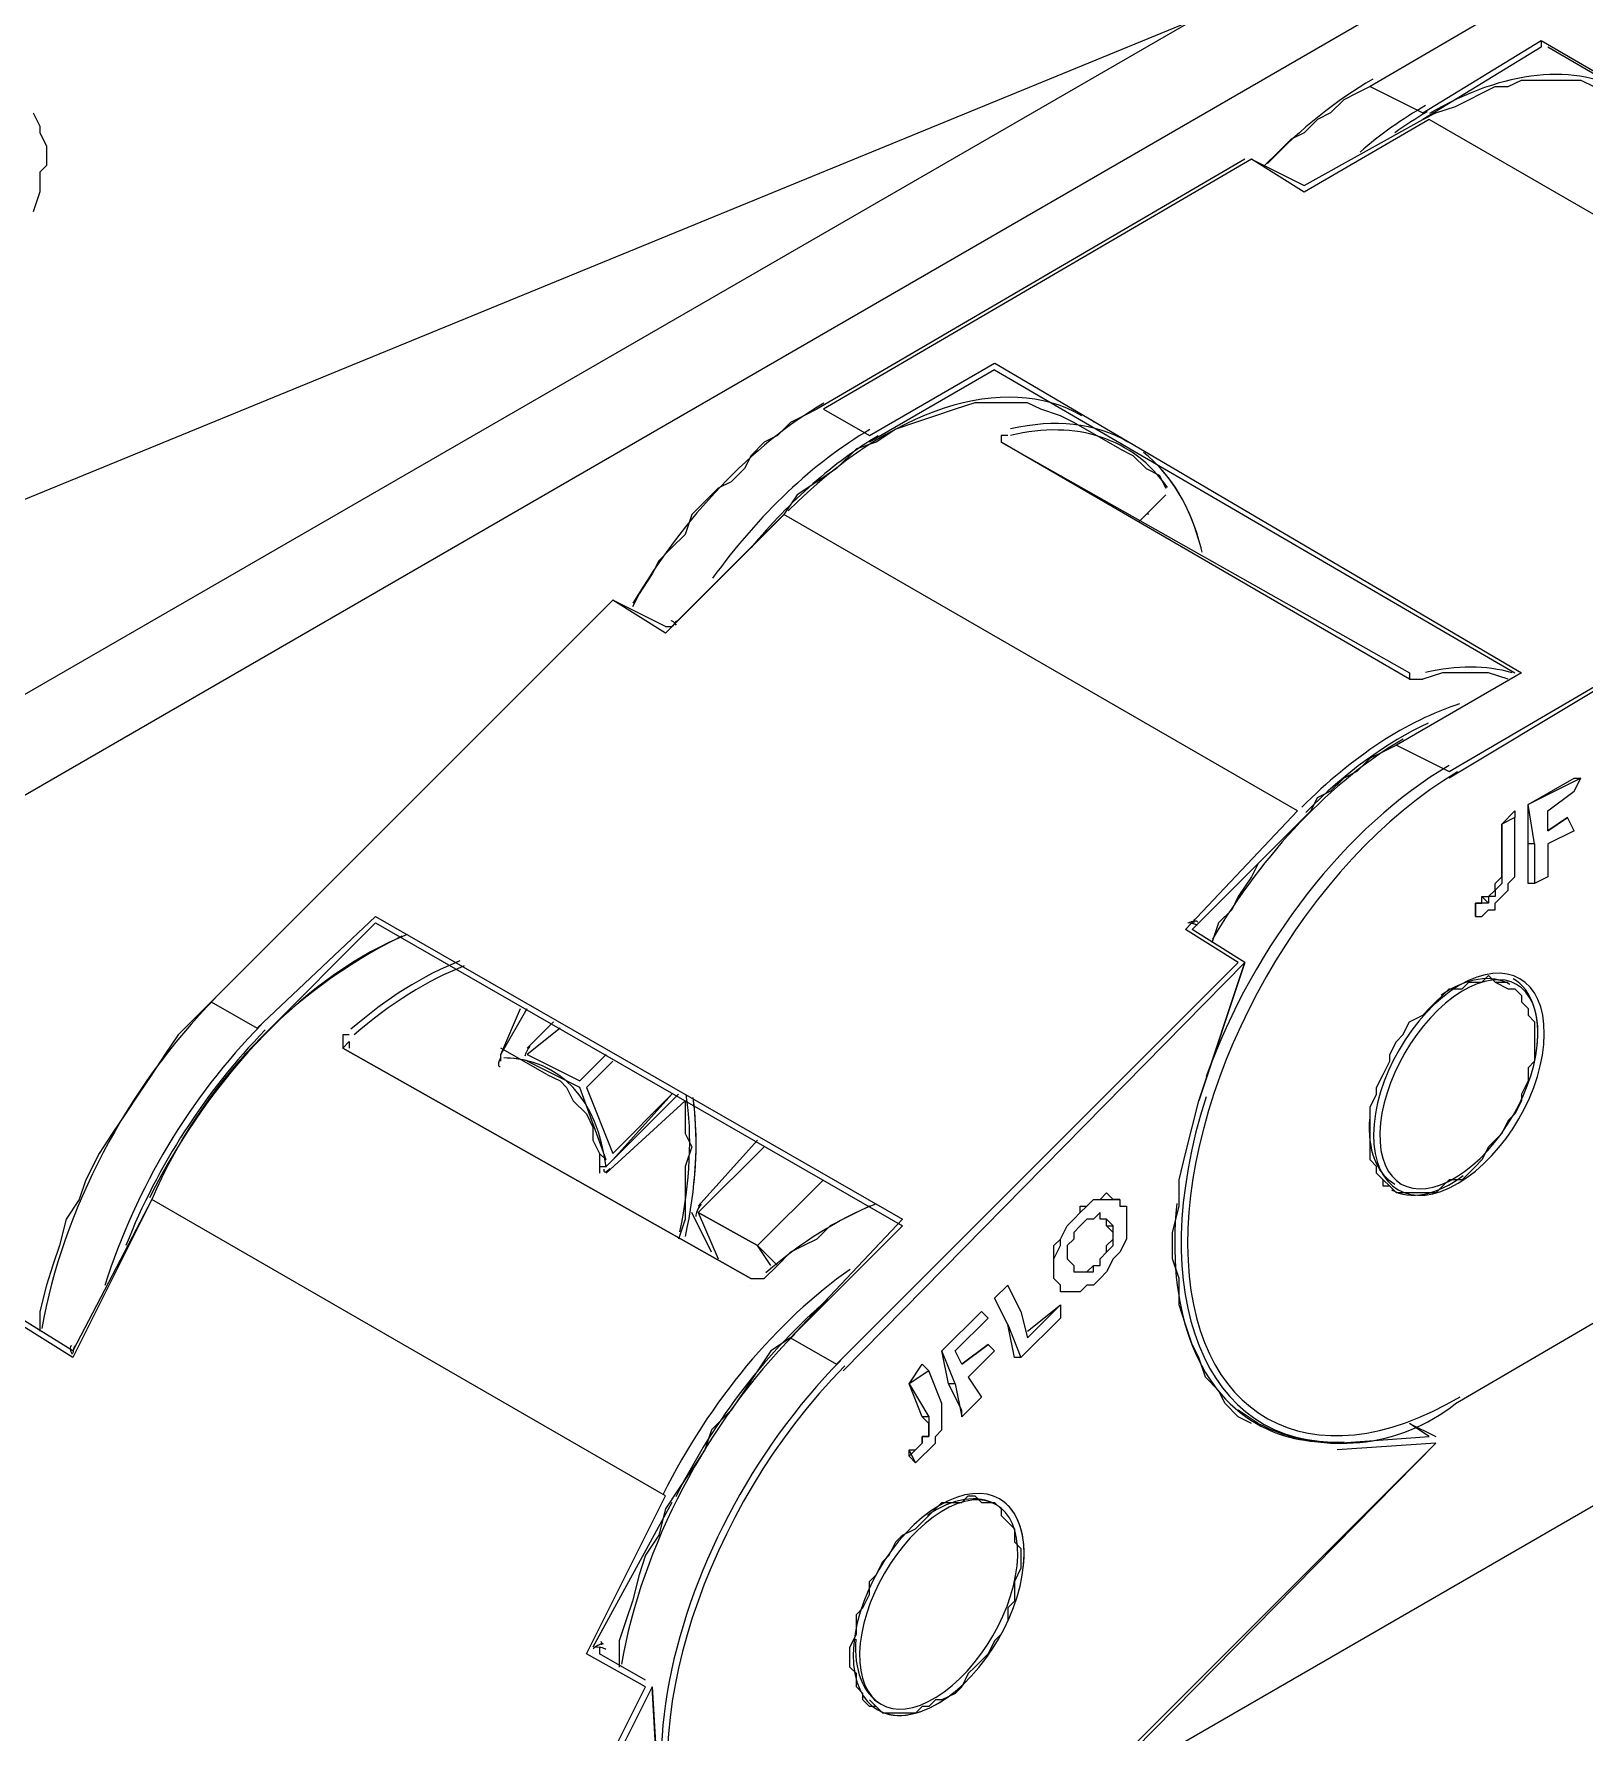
# Model space of a CAD drawing. Header units: inches. Extents: x 109 to 1721, y 29 to 669.
# Drawn here: x 1442.74 to 1447.64, y 306.85 to 312.22 of the extents above; entities that cross this region are included whole.
import ezdxf

# ---------------------------------------------------------------- set-up
doc = ezdxf.new("R2010")
doc.units = ezdxf.units.IN
doc.header["$LTSCALE"] = 0.0393700787401575
doc.header["$MEASUREMENT"] = 0
doc.layers.add('PDF3_Geometría', color=7, linetype='Continuous')

# ---------------------------------------------------------------- blocks, each defined once
blk = doc.blocks.new('OH3A1-1$-$ASSY$$CENTER$TUB_-_v2$-$copia1')
at = {"layer": 'PDF3_Geometría', "lineweight": -3}
for points in [[(17.39416164822048, 9.054162767198347), (16.53169674343533, 8.555849711100258)], [(16.67083570692274, 8.83250257703993), (16.21168772379557, 8.644176907009548)], [(16.62167019314236, 8.812501695421007), (16.21502007378472, 8.577511257595486)], [(16.64500935872396, 8.809171888563368), (16.62917666965061, 8.800005594889322), (16.62167697482639, 8.804172092013888), (16.56751251220702, 8.772506713867188), (16.57417890760633, 8.769173516167532), (16.58917829725477, 8.77833980984158)], [(16.62167697482639, 8.804172092013888), (16.56751251220702, 8.772506713867188), (16.5658459133572, 8.771673414442274), (16.56417931450738, 8.77084011501736), (16.56251271565755, 8.769173516167532), (16.56084611680773, 8.768340216742622), (16.5591795179579, 8.766673617892794), (16.55751291910807, 8.765840318467882), (16.55584632025824, 8.764173719618055), (16.55417972140842, 8.76250712076823)], [(16.54500325520833, 8.780831231011282), (16.20418379041883, 8.58417256673177), (16.16001892089844, 8.507509019639754), (16.16001892089844, 8.36751471625434)], [(16.58917744954427, 8.777506510416666), (16.57417805989583, 8.76834021674262)], [(16.58917744954427, 8.778338962131075), (16.58917744954427, 8.77750566270616)], [(16.58918084038628, 8.778338962131075), (16.65667809380425, 8.739173889160156), (16.6408454047309, 8.730840894911024), (16.64751180013021, 8.726674397786457), (16.70167626274956, 8.758339775933157), (16.69417656792534, 8.762506273057722), (16.71000925699869, 8.771672566731771)], [(16.65584309895833, 8.739173041449652), (16.59001244439019, 8.777504814995657)], [(16.39834509955512, 8.769172668457031), (16.39917839898003, 8.767506069607204), (16.39917839898003, 8.766672770182291), (16.40001169840494, 8.765006171332464), (16.40001169840494, 8.76417287190755), (16.40001169840494, 8.762506273057722), (16.39917839898003, 8.761672973632812), (16.39917839898003, 8.760006374782986), (16.39917839898003, 8.759173075358072), (16.39834509955512, 8.756673177083332)], [(16.55251227484809, 8.763339572482638), (16.5591786702474, 8.760006374782986), (16.57417805989583, 8.768339369032118), (16.57584465874566, 8.769172668457031), (16.5783445570204, 8.770005967881941), (16.58001115587023, 8.770839267306856), (16.58167775472005, 8.771672566731771), (16.58334435356987, 8.772505866156685), (16.5850109524197, 8.772505866156685), (16.58667755126953, 8.773339165581596), (16.58834415011936, 8.773339165581596), (16.59001074896918, 8.773339165581596), (16.59084404839409, 8.773339165581596), (16.59251064724392, 8.773339165581596), (16.59417724609375, 8.773339165581596), (16.59584384494358, 8.772505866156685), (16.59667714436849, 8.772505866156685), (16.59834374321831, 8.771672566731771), (16.60001034206814, 8.770839267306856)], [(16.56751166449653, 8.772506713867188), (16.56751166449653, 8.772506713867188)], [(16.57501051161024, 8.768338521321613), (16.55917782253689, 8.759172227647566), (16.55251142713758, 8.763338724772133), (16.49834696451822, 8.731673346625433), (16.50418006049262, 8.72834014892578), (16.52001274956597, 8.737506442599825)], [(16.57417805989583, 8.769172668457031), (16.57417805989583, 8.769172668457031)], [(16.57501220703125, 8.768339369032118), (16.57501220703125, 8.768339369032118)], [(16.64000956217448, 8.73084004720052), (16.57501220703125, 8.768338521321613)], [(16.55167643229166, 8.763337877061632), (16.4975119696723, 8.73167249891493), (16.49584537082248, 8.730839199490015), (16.49417877197265, 8.730005900065102), (16.49251217312282, 8.728339301215279), (16.490845574273, 8.727506001790365), (16.48917897542317, 8.725839402940535), (16.48834567599825, 8.724172804090712), (16.48667907714843, 8.722506205240883), (16.48501247829861, 8.721672905815971), (16.48334587944878, 8.720006306966146), (16.48167928059895, 8.718339708116316), (16.48084598117404, 8.71583980984158), (16.47917938232421, 8.714173210991753), (16.47751278347439, 8.712506612141928), (16.47667948404947, 8.710840013292097), (16.47501288519965, 8.70834011501736), (16.47417958577474, 8.706673516167532)], [(16.55251057942708, 8.763339572482638), (16.55251057942708, 8.763339572482638)], [(16.55917867024739, 8.760006374782986), (16.55917867024739, 8.760006374782986)], [(16.55917867024739, 8.759173075358072), (16.55917867024739, 8.759173075358072)], [(16.52001105414496, 8.736672295464407), (16.50417836507162, 8.727506001790363)], [(16.52001105414496, 8.736672295464407), (16.52001105414496, 8.736672295464407)], [(16.52001105414496, 8.736672295464407), (16.52001105414496, 8.736672295464407)], [(16.52001274956597, 8.736672295464407), (16.58584340413411, 8.698340521918402)], [(16.52001444498697, 8.737504747178816), (16.58667839898003, 8.698339674207899), (16.57084570990668, 8.689173380533852), (16.57751210530599, 8.6858401828342), (16.63167656792534, 8.717505560980904), (16.62417687310113, 8.721672058105465), (16.64000956217448, 8.730838351779513)], [(16.53001064724392, 8.730005900065102), (16.52834404839409, 8.730839199490015), (16.52584415011936, 8.73167249891493), (16.52417755126952, 8.73250579833984), (16.52167765299479, 8.73250579833984), (16.52001105414496, 8.73250579833984), (16.51751115587022, 8.73250579833984), (16.51501125759548, 8.73167249891493), (16.51251135932074, 8.730839199490015), (16.510011461046, 8.730005900065102), (16.50751156277127, 8.72917260064019), (16.50501166449653, 8.727506001790363), (16.50251176622179, 8.72667270236545), (16.50001186794705, 8.724172804090712), (16.49751196967231, 8.722506205240883), (16.49501207139756, 8.720839606391058), (16.49334547254774, 8.718339708116316), (16.47917938232422, 8.704173617892794)], [(16.49834526909722, 8.73167249891493), (16.49834526909722, 8.73167249891493)], [(16.53584459092882, 8.72667270236545), (16.53001149495442, 8.730005900065105)], [(16.50417751736111, 8.727506001790363), (16.50417751736111, 8.727506001790363)], [(16.52084520128038, 8.727506001790363), (16.52084520128038, 8.727506001790363)], [(16.52084520128038, 8.727506001790363), (16.52084520128038, 8.727506001790363)], [(16.572509765625, 8.697506374782986), (16.52084520128038, 8.72750515407986)], [(16.5216793484158, 8.728338453504774), (16.52084604899088, 8.728338453504774), (16.52084604899088, 8.72750515407986), (16.5725106133355, 8.698339674207899), (16.5725106133355, 8.697506374782986), (16.57334391276042, 8.697506374782986), (16.57417721218533, 8.697506374782986)], [(16.52167765299479, 8.728339301215277), (16.52167765299479, 8.728339301215277)], [(16.52167765299479, 8.727506001790363), (16.52167765299479, 8.727506001790363)], [(16.52167765299479, 8.727506001790363), (16.52167765299479, 8.727506001790363)], [(16.53584459092882, 8.72667270236545), (16.53751118977864, 8.725839402940535), (16.53917778862847, 8.724172804090712), (16.5408443874783, 8.723339504665798), (16.54167768690321, 8.721672905815971)], [(16.53834533691406, 8.717505560980902), (16.54167853461371, 8.720838758680555)], [(16.53834533691406, 8.717505560980902), (16.54167853461371, 8.720838758680555)], [(16.54167853461371, 8.721672905815971), (16.54167853461371, 8.721672905815971)], [(16.54167853461371, 8.721672905815971), (16.54167853461371, 8.721672905815971)], [(16.54167853461371, 8.721672905815971), (16.54167853461371, 8.721672905815971)], [(16.49334377712673, 8.718338012695312), (16.4783443874783, 8.703338623046875), (16.47167799207899, 8.70750512017144), (16.42084672715929, 8.656673855251736), (16.42667982313368, 8.653340657552082), (16.44167921278211, 8.667506747775606)], [(16.49334547254774, 8.718339708116316), (16.49334547254774, 8.718339708116316)], [(16.55834282769097, 8.680840386284721), (16.49334547254774, 8.718338860405815)], [(16.63167656792534, 8.717505560980902), (16.57751210530599, 8.685006883409285)], [(16.47834269205729, 8.704171074761282), (16.47167629665798, 8.707504272460938), (16.42084503173828, 8.656673007541231), (16.41834513346354, 8.654173109266493), (16.41667853461371, 8.652506510416666), (16.41501193576388, 8.650006612141924), (16.41334533691406, 8.647506713867188), (16.41167873806423, 8.645006815592447), (16.41001213921441, 8.642506917317707), (16.40834554036458, 8.640007019042965), (16.40667894151475, 8.637507120768227), (16.40501234266493, 8.634173923068575), (16.40417904324001, 8.631674024793837), (16.40251244439019, 8.629174126519096), (16.40167914496527, 8.625840928819441), (16.40084584554036, 8.623341030544704), (16.40001254611545, 8.620841132269964), (16.39917924669054, 8.617507934570312), (16.39917924669054, 8.615008036295572)], [(16.47167799207899, 8.707505967881941), (16.47167799207899, 8.707505967881941)], [(16.47167799207899, 8.707505967881941), (16.47167799207899, 8.707505967881941)], [(16.4783443874783, 8.704172770182291), (16.47917768690321, 8.704172770182291)], [(16.58667670355903, 8.698338826497395), (16.57084401448568, 8.689172532823347), (16.56917741563585, 8.688339233398436), (16.56751081678602, 8.687505933973522), (16.5658442179362, 8.685839335123697), (16.56417761908637, 8.685006035698782), (16.56251102023654, 8.683339436848957), (16.56084442138672, 8.682506137424044), (16.56001112196181, 8.680839538574215), (16.55834452311198, 8.67917293972439), (16.55667792426215, 8.677506340874565), (16.55501132541233, 8.675839742024738), (16.5533447265625, 8.67417314317491), (16.55251142713759, 8.672506544325083), (16.55084482828776, 8.670006646050346), (16.55001152886284, 8.66834004720052), (16.54834493001302, 8.666673448350691), (16.54751163058811, 8.664173550075954)], [(16.572511461046, 8.697506374782986), (16.572511461046, 8.697506374782986)], [(16.572511461046, 8.697506374782986), (16.57334476047092, 8.697506374782986), (16.57417805989583, 8.697506374782986)], [(16.57417805989583, 8.697506374782986), (16.57417805989583, 8.697506374782986)], [(16.5850118001302, 8.697506374782986), (16.58251190185547, 8.698339674207899), (16.58001200358073, 8.698339674207899), (16.57667880588108, 8.698339674207899), (16.57417890760633, 8.697506374782986)], [(16.58667839898003, 8.698338826497395), (16.58667839898003, 8.698338826497395)], [(16.57167900933159, 8.689172532823347), (16.57167900933159, 8.689172532823347)], [(16.57751125759548, 8.685839335123697), (16.57751125759548, 8.685839335123697)], [(16.58751085069444, 8.676673041449652), (16.58751085069444, 8.681672837999129), (16.59334394666883, 8.685006035698782)], [(16.59334479437934, 8.685006035698782), (16.59417809380425, 8.685006035698782), (16.58751169840495, 8.681672837999129)], [(16.59334479437934, 8.678339640299477), (16.59251149495443, 8.680006239149305), (16.59001159667969, 8.678339640299477), (16.59001159667969, 8.680839538574215), (16.59334479437934, 8.683339436848957), (16.59417809380425, 8.685006035698782)], [(16.44168090820312, 8.667505052354597), (16.50834486219618, 8.62917327880859), (16.49417877197265, 8.614173889160156), (16.50001186794705, 8.610840691460503), (16.55084313286675, 8.661671956380207), (16.54417673746745, 8.665838453504774), (16.55834282769097, 8.680837843153212)], [(16.55917697482639, 8.6800053914388), (16.54501088460286, 8.665839301215277)], [(16.55834452311198, 8.680006239149305), (16.55834452311198, 8.680006239149305)], [(16.58251105414496, 8.66917249891493), (16.58167775472005, 8.66917249891493), (16.58084445529514, 8.66917249891493), (16.58084445529514, 8.667505900065102), (16.58167775472005, 8.667505900065102), (16.58251105414496, 8.668339199490015), (16.58334435356987, 8.668339199490015), (16.58334435356987, 8.66917249891493), (16.58417765299479, 8.67000579833984), (16.5850109524197, 8.670839097764757), (16.5850109524197, 8.671672397189669), (16.58584425184462, 8.672505696614582), (16.58584425184462, 8.673338996039496), (16.58584425184462, 8.675005594889322), (16.58584425184462, 8.680005391438803)], [(16.58584425184461, 8.680838690863714), (16.58584425184461, 8.6800053914388), (16.58417765299479, 8.679172092013888), (16.58417765299479, 8.673338996039496), (16.58417765299479, 8.672505696614582), (16.58417765299479, 8.671672397189669), (16.58334435356987, 8.670839097764754), (16.58334435356987, 8.67000579833984), (16.58251105414496, 8.67000579833984), (16.58251105414496, 8.66917249891493), (16.58167775472005, 8.67000579833984)], [(16.58417765299479, 8.67333984375), (16.58417765299479, 8.67917293972439), (16.58584425184461, 8.680839538574215)], [(16.58834499782986, 8.676673041449652), (16.58751169840495, 8.681672837999129)], [(16.59001159667969, 8.678339640299477), (16.59251149495442, 8.680006239149305)], [(16.59334479437934, 8.678339640299477), (16.59001159667969, 8.676673041449652), (16.59001159667969, 8.672506544325087), (16.58834499782986, 8.671673244900173)], [(16.58751085069444, 8.671673244900173), (16.58751085069444, 8.676673041449652)], [(16.58834499782986, 8.676673041449652), (16.58751169840495, 8.676673041449652)], [(16.58834499782986, 8.676673041449652), (16.58834499782986, 8.671673244900173), (16.58751169840495, 8.671673244900173)], [(16.58084445529514, 8.667505900065102), (16.58084445529514, 8.66917249891493), (16.58167775472005, 8.66917249891493), (16.58167775472005, 8.67000579833984), (16.58251105414496, 8.67000579833984), (16.58334435356987, 8.670839097764757), (16.58334435356987, 8.671672397189669), (16.58417765299479, 8.672505696614582), (16.58417765299479, 8.673338996039496)], [(16.44167751736111, 8.667505900065102), (16.44167751736111, 8.667505900065102)], [(16.44167751736111, 8.667505900065102), (16.44167751736111, 8.667505900065102)], [(16.44167751736111, 8.66667260064019), (16.42751142713758, 8.652506510416666)], [(16.44167921278211, 8.666670905219183), (16.50834316677517, 8.628339131673174), (16.49417707655165, 8.614173041449652), (16.49167717827691, 8.612506442599825), (16.49001057942708, 8.610006544325087), (16.48834398057725, 8.607506646050346), (16.48667738172743, 8.605006747775606), (16.48417748345269, 8.602506849500868), (16.48334418402777, 8.600006951226128), (16.48167758517795, 8.597507052951388), (16.48001098632812, 8.595007154676649), (16.4783443874783, 8.592507256401907), (16.47751108805338, 8.589174058702254), (16.47584448920355, 8.586674160427515), (16.47501118977864, 8.584174262152777), (16.47417789035373, 8.580841064453123), (16.47334459092881, 8.578341166178383), (16.4725112915039, 8.575841267903645), (16.4725112915039, 8.572508070203993)], [(16.54501173231336, 8.665839301215277), (16.54501173231336, 8.665839301215277)], [(16.55167812771267, 8.661672804090712), (16.54501173231336, 8.665839301215277)], [(16.54501173231336, 8.665839301215277), (16.54501173231336, 8.665839301215277)], [(16.55167643229166, 8.661671956380207), (16.50084516737196, 8.61000739203559)], [(16.54584418402778, 8.644173516167532), (16.55167728000217, 8.661672804090712)], [(16.55167812771267, 8.661671956380207), (16.54584503173827, 8.64417266845703)], [(16.55084567599826, 8.661672804090712), (16.55084567599826, 8.661672804090712)], [(16.55084567599826, 8.661672804090712), (16.55084567599826, 8.661672804090712)], [(16.57001241048177, 8.633339775933157), (16.56917911105686, 8.633339775933157), (16.56917911105686, 8.634173075358072), (16.56834581163194, 8.635006374782986), (16.56834581163194, 8.635839674207899), (16.56751251220702, 8.636672973632812), (16.56751251220702, 8.637506273057722), (16.56751251220702, 8.638339572482638), (16.56751251220702, 8.640006171332464), (16.56751251220702, 8.640839470757378), (16.56751251220702, 8.642506069607204), (16.56751251220702, 8.643339369032118), (16.56834581163194, 8.645005967881941), (16.56834581163194, 8.645839267306856), (16.56917911105686, 8.647505866156683), (16.57001241048177, 8.649172465006508), (16.57001241048177, 8.650005764431423), (16.57084570990668, 8.65167236328125), (16.57167900933159, 8.65250566270616), (16.57251230875651, 8.654172261555988), (16.57417890760633, 8.655005560980902), (16.57501220703125, 8.655838860405815), (16.57584550645616, 8.656672159830727), (16.57667880588108, 8.65750545925564), (16.57751210530599, 8.658338758680555), (16.57917870415581, 8.658338758680555), (16.58001200358073, 8.659172058105465), (16.58084530300564, 8.659172058105465), (16.58167860243055, 8.659172058105465), (16.58251190185547, 8.660005357530379), (16.58334520128038, 8.659172058105465), (16.58417850070529, 8.659172058105465), (16.5850118001302, 8.659172058105465)], [(16.5850118001302, 8.658338758680555), (16.58584509955512, 8.658338758680555), (16.58667839898003, 8.65750545925564), (16.58667839898003, 8.656672159830727), (16.58751169840494, 8.655838860405815), (16.58751169840494, 8.655005560980902), (16.58834499782986, 8.65417226155599), (16.58834499782986, 8.653338962131075), (16.58834499782986, 8.65167236328125), (16.58834499782986, 8.650839063856337), (16.58834499782986, 8.649172465006508), (16.58751169840494, 8.648339165581596), (16.58751169840494, 8.646672566731771), (16.58667839898003, 8.645005967881941), (16.58667839898003, 8.644172668457031), (16.58584509955512, 8.642506069607204), (16.5850118001302, 8.641672770182291), (16.58417850070529, 8.640006171332464), (16.58334520128038, 8.639172871907553), (16.58251190185547, 8.638339572482638), (16.58167860243055, 8.636672973632812), (16.58084530300564, 8.635839674207899), (16.58001200358073, 8.635006374782986), (16.57917870415581, 8.634173075358072), (16.57751210530599, 8.634173075358072), (16.57667880588108, 8.633339775933157), (16.57584550645616, 8.632506476508246), (16.57501220703125, 8.632506476508246), (16.57417890760633, 8.632506476508246), (16.57251230875651, 8.632506476508246), (16.57167900933159, 8.632506476508246), (16.57084570990668, 8.632506476508246), (16.57001241048177, 8.633339775933157)], [(16.58334520128038, 8.659172905815971), (16.5850118001302, 8.658339606391058)], [(16.42084418402778, 8.656673007541231), (16.42084418402778, 8.656673007541231)], [(16.45751105414496, 8.650005764431423), (16.4600109524197, 8.655838860405815)], [(16.45751105414496, 8.650005764431423), (16.46084425184462, 8.655838860405815)], [(16.46084425184461, 8.650839063856337), (16.46417744954427, 8.65417226155599)], [(16.42751057942708, 8.652506510416666), (16.42751057942708, 8.652506510416666)], [(16.43834431966145, 8.65167236328125), (16.43751102023654, 8.650839063856337)], [(16.43834601508246, 8.65250566270616), (16.43751271565755, 8.65250566270616), (16.43751271565755, 8.65167236328125), (16.43751271565755, 8.650839063856337), (16.48917728000217, 8.621673583984375), (16.49001057942708, 8.621673583984375), (16.49084387885199, 8.621673583984375)], [(16.43834431966145, 8.652506510416666), (16.43834431966145, 8.652506510416666)], [(16.43834431966145, 8.65167236328125), (16.43834431966145, 8.650839063856337)], [(16.43834431966145, 8.65167236328125), (16.43834431966145, 8.65167236328125)], [(16.46501159667969, 8.653338962131075), (16.46084509955512, 8.650005764431423), (16.46751149495442, 8.646672566731771), (16.47084469265408, 8.650005764431423)], [(16.43751186794705, 8.650839063856337), (16.43751186794705, 8.650839063856337)], [(16.48917643229166, 8.621673583984375), (16.43751186794704, 8.650839063856337)], [(16.45667860243055, 8.650005764431423), (16.45667860243055, 8.650005764431423)], [(16.45751105414496, 8.650005764431423), (16.45751105414496, 8.650005764431423)], [(16.45751105414496, 8.649172465006508), (16.45751105414496, 8.650005764431423)], [(16.46334499782986, 8.647505866156683), (16.45751190185547, 8.650839063856337)], [(16.46084425184461, 8.650005764431423), (16.46084425184461, 8.650005764431423)], [(16.46167839898003, 8.650005764431423), (16.46167839898003, 8.650005764431423)], [(16.45751105414496, 8.649172465006508), (16.45751105414496, 8.649172465006508)], [(16.45751105414496, 8.649172465006508), (16.45751105414496, 8.649172465006508)], [(16.46084425184461, 8.649172465006508), (16.46084425184461, 8.649172465006508)], [(16.47001139322916, 8.637506273057722), (16.47084469265407, 8.636672973632812), (16.46751149495442, 8.645839267306856), (16.46084509955512, 8.649172465006508)], [(16.46334499782986, 8.647505866156683), (16.46501159667969, 8.64667256673177), (16.4658448961046, 8.645839267306856), (16.4666781955295, 8.64417266845703), (16.46834479437934, 8.642506069607204), (16.46917809380425, 8.640839470757378), (16.46917809380425, 8.63917287190755), (16.47001139322917, 8.637506273057722), (16.47001139322917, 8.635006374782986)], [(16.47167799207899, 8.649172465006508), (16.46834479437934, 8.645839267306856), (16.47167799207899, 8.637506273057722), (16.47917768690321, 8.645005967881941)], [(16.46751234266493, 8.645839267306856), (16.46751234266493, 8.645839267306856)], [(16.46751234266493, 8.645839267306856), (16.46751234266493, 8.645839267306856)], [(16.46751234266493, 8.645839267306856), (16.46751234266493, 8.645839267306856)], [(16.47001139322916, 8.635839674207899), (16.47084469265407, 8.635839674207899), (16.48001098632812, 8.645005967881941)], [(16.48084513346354, 8.644172668457031), (16.47084554036458, 8.635006374782986)], [(16.47167799207899, 8.636672973632812), (16.47917768690321, 8.645005967881941)], [(16.48001098632812, 8.644172668457031), (16.48001098632812, 8.644172668457031)], [(16.48001098632812, 8.644172668457031), (16.48001098632812, 8.644172668457031)], [(16.48084513346354, 8.644171820746527), (16.48084513346354, 8.6425052218967), (16.48084513346354, 8.640005323621962), (16.48167843288845, 8.638338724772133), (16.48084513346354, 8.635838826497395), (16.48084513346354, 8.633338928222654), (16.48084513346354, 8.63167232937283), (16.48084513346354, 8.62917243109809), (16.48001183403863, 8.626672532823347)], [(16.55251057942708, 8.603340148925781), (16.55084398057725, 8.604173448350691), (16.54917738172743, 8.605840047200521), (16.54834408230251, 8.607506646050346), (16.54667748345269, 8.609173244900173), (16.54584418402777, 8.61167314317491), (16.54501088460286, 8.61333974202474), (16.54417758517795, 8.615839640299477), (16.54334428575303, 8.618339538574215), (16.54334428575303, 8.621672736273872), (16.54251098632812, 8.62417263454861), (16.54251098632812, 8.627505832248263), (16.54334428575303, 8.630839029947916), (16.54334428575303, 8.634172227647566), (16.54417758517795, 8.637505425347221), (16.54501088460286, 8.640838623046875), (16.54584418402777, 8.644171820746529)], [(16.54584418402778, 8.644172668457031), (16.54584418402778, 8.644172668457031)], [(16.5783454047309, 8.60584004720052), (16.63250986735025, 8.637505425347221), (16.6225102742513, 8.643338521321613)], [(16.48251173231336, 8.630839029947916), (16.49001142713758, 8.639172024197048)], [(16.47084554036458, 8.636672973632812), (16.47001224093967, 8.637506273057722)], [(16.47084554036458, 8.637506273057722), (16.47084554036458, 8.637506273057722)], [(16.47084554036458, 8.637506273057722), (16.47084554036458, 8.637506273057722)], [(16.47084554036458, 8.637506273057722), (16.47084554036458, 8.637506273057722)], [(16.47084554036458, 8.637505425347221), (16.47084554036458, 8.637505425347221)], [(16.4908447265625, 8.638339572482638), (16.48251173231337, 8.630006578233507), (16.49001142713759, 8.62584008110894)], [(16.5783454047309, 8.60584004720052), (16.63250986735025, 8.637505425347221)], [(16.47001139322916, 8.635006374782986), (16.47001139322916, 8.635006374782986)], [(16.47001139322916, 8.635006374782986), (16.47001139322916, 8.635006374782986)], [(16.47084554036458, 8.635839674207899), (16.47084554036458, 8.635839674207899)], [(16.47084554036458, 8.635006374782986), (16.47084554036458, 8.635006374782986)], [(16.49001227484809, 8.625839233398438), (16.49834526909722, 8.634172227647566), (16.49001227484809, 8.625839233398438), (16.49251217312283, 8.623339335123697)], [(16.52834404839409, 8.620006137424044), (16.52834404839409, 8.620839436848957), (16.52751074896918, 8.621672736273872), (16.52751074896918, 8.622506035698782), (16.52751074896918, 8.623339335123699), (16.52751074896918, 8.62417263454861), (16.52751074896918, 8.625839233398438), (16.52834404839409, 8.626672532823347), (16.52917734781901, 8.628339131673178), (16.53001064724392, 8.629172431098091), (16.53084394666883, 8.630005730523003), (16.53084394666883, 8.630839029947918), (16.53167724609375, 8.630839029947918), (16.53251054551866, 8.63167232937283), (16.53334384494358, 8.63167232937283), (16.53417714436849, 8.632505628797743), (16.5350104437934, 8.63167232937283)], [(16.56917826334635, 8.634172227647566), (16.57001156277126, 8.633338928222656)], [(16.41334364149305, 8.631670633951822), (16.40334404839409, 8.611671447753906), (16.39667765299479, 8.615837944878471), (16.36251237657335, 8.54750739203559), (16.36834547254774, 8.544174194335938), (16.3783450656467, 8.564173380533852)], [(16.41334364149305, 8.63167232937283), (16.40334404839409, 8.612506442599825), (16.39667765299479, 8.61667293972439)], [(16.41334533691406, 8.631673177083332), (16.41334533691406, 8.631673177083332)], [(16.47834269205729, 8.594173855251736), (16.41334533691406, 8.63167232937283)], [(16.48251173231336, 8.630839029947916), (16.48251173231336, 8.630839029947916)], [(16.50417751736111, 8.630839029947916), (16.50251091851128, 8.630005730523003), (16.50084431966146, 8.62917243109809), (16.49917772081163, 8.628339131673174), (16.4975111219618, 8.626672532823347), (16.49584452311198, 8.625839233398438), (16.49417792426215, 8.625005933973524), (16.49251132541232, 8.623339335123697), (16.4908447265625, 8.62167273627387)], [(16.53584459092882, 8.63167232937283), (16.5350112915039, 8.63167232937283)], [(16.48417833116319, 8.625005933973524), (16.48167843288845, 8.630005730523003)], [(16.48251173231336, 8.630005730523003), (16.48251173231336, 8.630005730523003)], [(16.48251173231336, 8.62917243109809), (16.48251173231336, 8.62917243109809)], [(16.49167887369791, 8.623339335123697), (16.49001227484809, 8.625839233398438), (16.48251258002387, 8.630005730523003), (16.48501247829861, 8.62417263454861)], [(16.50917900933159, 8.628339131673174), (16.50917900933159, 8.628339131673174)], [(16.53084479437934, 8.630005730523003), (16.53084479437934, 8.630005730523003)], [(16.53417799207899, 8.628339131673174), (16.53417799207899, 8.62917243109809), (16.53334469265408, 8.62917243109809)], [(16.53334554036458, 8.623339335123697), (16.53334554036458, 8.62417263454861), (16.53417883978949, 8.625005933973524), (16.53417883978949, 8.625839233398438), (16.53501213921441, 8.626672532823347), (16.53501213921441, 8.627505832248263), (16.53417883978949, 8.628339131673174), (16.53501213921441, 8.628339131673174)], [(16.49001227484809, 8.625839233398438), (16.49001227484809, 8.625839233398438)], [(16.49001227484809, 8.625839233398438), (16.49001227484809, 8.625839233398438)], [(16.49001227484809, 8.625839233398438), (16.49001227484809, 8.625839233398438)], [(16.48917812771267, 8.62167273627387), (16.49001142713758, 8.62167273627387), (16.4908447265625, 8.62167273627387)], [(16.4908447265625, 8.62167273627387), (16.4908447265625, 8.62167273627387)], [(16.52751159667969, 8.62167273627387), (16.52751159667969, 8.62167273627387)], [(16.53001234266493, 8.622506035698782), (16.53084564208984, 8.622506035698782), (16.53167894151475, 8.622506035698782), (16.53251224093966, 8.623339335123697), (16.53334554036458, 8.623339335123697)], [(16.48917812771267, 8.620839436848957), (16.48917812771267, 8.620839436848957)], [(16.52334425184461, 8.617506239149305), (16.52167765299479, 8.620839436848957), (16.52001105414496, 8.619172837999132)], [(16.52251180013021, 8.61167314317491), (16.52167850070529, 8.615839640299477), (16.52001190185547, 8.619172837999132), (16.52167850070529, 8.620839436848957)], [(16.52917819552951, 8.620006137424044), (16.5283448961046, 8.620006137424044)], [(16.51834445529514, 8.617506239149305), (16.51334465874566, 8.612506442599825)], [(16.51417880588107, 8.608339097764757), (16.51334550645616, 8.612505594889322), (16.51834530300564, 8.617505391438803)], [(16.52001105414496, 8.612506442599825), (16.51917775472005, 8.61333974202474), (16.5158445570204, 8.61083984375), (16.51501125759548, 8.612506442599825), (16.51917775472005, 8.61667293972439), (16.51834445529514, 8.617506239149305)], [(16.52167765299479, 8.615839640299477), (16.52001105414496, 8.619172837999132)], [(16.52334425184461, 8.617506239149305), (16.52417755126952, 8.614173041449652), (16.52834404839409, 8.618339538574215)], [(16.52834404839409, 8.618339538574215), (16.52834404839409, 8.61667293972439), (16.52334425184461, 8.61167314317491)], [(16.52417839898003, 8.615006340874565), (16.5283448961046, 8.618339538574215)], [(16.52167765299479, 8.615839640299477), (16.52167765299479, 8.615839640299477)], [(16.52167765299479, 8.615839640299477), (16.52334425184461, 8.61167314317491), (16.5225109524197, 8.61167314317491)], [(16.40334404839409, 8.613338894314236), (16.40334404839409, 8.613338894314236)], [(16.49417792426215, 8.614173041449652), (16.49417792426215, 8.614173041449652)], [(16.5158454047309, 8.61083984375), (16.51917860243055, 8.61333974202474)], [(16.40334404839409, 8.612506442599825), (16.40334404839409, 8.612506442599825)], [(16.40334404839409, 8.612506442599825), (16.40334404839409, 8.612506442599825)], [(16.50001186794705, 8.61083984375), (16.50001186794705, 8.61083984375)], [(16.51084391276041, 8.60417260064019), (16.50917731391059, 8.608339097764754), (16.51084391276041, 8.610838996039496)], [(16.51084391276041, 8.610838996039496), (16.51167721218532, 8.610005696614582), (16.50917731391059, 8.608339097764754), (16.51167721218532, 8.60417260064019), (16.51084391276041, 8.60417260064019)], [(16.51501125759548, 8.608339097764757), (16.51334465874566, 8.612505594889322)], [(16.52001105414496, 8.612505594889322), (16.51667785644531, 8.609172397189669), (16.51834445529514, 8.60667249891493), (16.5158445570204, 8.60417260064019)], [(16.50917900933159, 8.599172804090712), (16.51001230875651, 8.598339504665798), (16.51084560818142, 8.599172804090712), (16.51167890760633, 8.600006103515625), (16.51251220703125, 8.600839402940535), (16.51251220703125, 8.60167270236545), (16.51334550645616, 8.602506001790365), (16.51334550645616, 8.603339301215277), (16.51334550645616, 8.60417260064019), (16.51334550645616, 8.605005900065102), (16.51334550645616, 8.605839199490015), (16.51167890760633, 8.610005696614582)], [(16.51501125759548, 8.608339097764757), (16.51417795817057, 8.608339097764757)], [(16.5158454047309, 8.605005900065102), (16.51417880588107, 8.608339097764757)], [(16.51501125759548, 8.608339097764757), (16.5158445570204, 8.60417260064019), (16.5158445570204, 8.605005900065102)], [(16.5783454047309, 8.60667249891493), (16.5783454047309, 8.60667249891493)], [(16.5533447265625, 8.603339301215277), (16.55084482828776, 8.605005900065102)], [(16.510011461046, 8.598339504665798), (16.50917816162109, 8.600006103515625), (16.510011461046, 8.600006103515625), (16.51084476047091, 8.600839402940535), (16.51084476047091, 8.60167270236545), (16.51167805989583, 8.60167270236545), (16.51167805989583, 8.602506001790363), (16.51167805989583, 8.603339301215277), (16.51084476047091, 8.60417260064019)], [(16.51167805989583, 8.60417260064019), (16.51167805989583, 8.603339301215277), (16.51167805989583, 8.602506001790363), (16.51167805989583, 8.60167270236545), (16.51084476047092, 8.60167270236545), (16.51084476047092, 8.600839402940535), (16.510011461046, 8.600006103515625), (16.50917816162109, 8.599172804090712), (16.50917816162109, 8.600006103515625)], [(16.572511461046, 8.603339301215277), (16.57584465874566, 8.60167270236545)], [(16.57501220703125, 8.60167270236545), (16.57251230875651, 8.603339301215279)], [(16.52501254611545, 8.55000729031033), (16.57584381103515, 8.600838555230032), (16.56334431966145, 8.60000525580512)], [(16.52501254611545, 8.549173990885416), (16.57584381103515, 8.600838555230032)], [(16.56251186794705, 8.600839402940535), (16.56334516737196, 8.600839402940535), (16.57501135932075, 8.60167270236545)], [(16.57501220703125, 8.600839402940535), (16.57501220703125, 8.600839402940535)], [(16.57501220703125, 8.600839402940535), (16.57501220703125, 8.600839402940535)], [(16.57501220703125, 8.600839402940535), (16.57501220703125, 8.600839402940535)], [(16.56334431966145, 8.600006103515625), (16.56334431966145, 8.600006103515625)], [(16.37834676106771, 8.564171685112846), (16.44501071506075, 8.525006612141924), (16.43584442138672, 8.505840725368923), (16.44167751736111, 8.501674228244356), (16.47584279378255, 8.570004781087238), (16.46834309895833, 8.574171278211805), (16.47834269205729, 8.594170464409721)], [(16.4783443874783, 8.594173007541231), (16.4783443874783, 8.594173007541231)], [(16.50501166449653, 8.567506578233507), (16.50417836507162, 8.567506578233507), (16.5033450656467, 8.568339877658419), (16.5033450656467, 8.569173177083332), (16.50251176622179, 8.570006476508247), (16.50251176622179, 8.570839775933157), (16.50251176622179, 8.571673075358072), (16.50167846679687, 8.572506374782986), (16.50167846679687, 8.574172973632812), (16.50167846679687, 8.575006273057722), (16.50251176622179, 8.576672871907553), (16.50251176622179, 8.577506171332466), (16.50251176622179, 8.579172770182291), (16.5033450656467, 8.580006069607204), (16.50417836507162, 8.581672668457031), (16.50417836507162, 8.583339267306856), (16.50501166449653, 8.584172566731771), (16.50584496392144, 8.585839165581596), (16.50667826334635, 8.586672465006508), (16.50751156277127, 8.588339063856337), (16.50834486219618, 8.58917236328125), (16.51001146104601, 8.59000566270616), (16.51084476047092, 8.590838962131075), (16.51167805989583, 8.59167226155599), (16.51251135932074, 8.592505560980904), (16.51334465874566, 8.593338860405815), (16.51501125759548, 8.593338860405815), (16.5158445570204, 8.593338860405815), (16.51667785644531, 8.594172159830727), (16.51751115587023, 8.594172159830727), (16.51834445529514, 8.593338860405815), (16.51917775472005, 8.593338860405815), (16.52001105414496, 8.593338860405815)], [(16.47917853461371, 8.593338860405815), (16.46917894151476, 8.575006273057722)], [(16.52001105414496, 8.593338860405815), (16.52084435356988, 8.592505560980902), (16.52084435356988, 8.591672261555988), (16.52167765299479, 8.590838962131075), (16.5225109524197, 8.59000566270616), (16.5225109524197, 8.58917236328125), (16.5225109524197, 8.588339063856337), (16.52334425184462, 8.587505764431423), (16.52334425184462, 8.585839165581596), (16.52334425184462, 8.585005866156683), (16.5225109524197, 8.583339267306856), (16.5225109524197, 8.582505967881941), (16.5225109524197, 8.580839369032118), (16.52167765299479, 8.580006069607204), (16.52167765299479, 8.578339470757378), (16.52084435356988, 8.57667287190755), (16.52001105414496, 8.575839572482638), (16.51917775472005, 8.574172973632812), (16.51834445529514, 8.573339674207899), (16.51751115587023, 8.572506374782986), (16.51667785644531, 8.571673075358072), (16.5158445570204, 8.570006476508246), (16.51501125759548, 8.569173177083332), (16.51334465874566, 8.568339877658419), (16.51251135932074, 8.568339877658419), (16.51167805989583, 8.567506578233504), (16.51084476047092, 8.567506578233504), (16.51001146104601, 8.56667327880859), (16.50834486219618, 8.56667327880859), (16.50751156277127, 8.56667327880859), (16.50667826334635, 8.56667327880859), (16.50584496392144, 8.56667327880859), (16.50501166449653, 8.567506578233504)], [(16.51834445529514, 8.593339708116316), (16.52001105414496, 8.593339708116316)], [(16.47001139322916, 8.575006273057722), (16.47001139322916, 8.574172973632812)], [(16.47001139322916, 8.575006273057722), (16.47001139322916, 8.575006273057722)], [(16.46917894151475, 8.574172973632812), (16.46917894151475, 8.574172973632812)], [(16.47001139322916, 8.574172973632812), (16.47001139322916, 8.574172973632812)], [(16.47001139322916, 8.574172973632812), (16.47001139322916, 8.574172973632812)], [(16.47584533691406, 8.570839775933157), (16.47001224093967, 8.574172973632812)], [(16.47667778862847, 8.570004781087238), (16.44251251220703, 8.501674228244356)], [(16.47584533691406, 8.570005628797743), (16.47584533691406, 8.570005628797743)], [(16.47584533691406, 8.570005628797743), (16.47584533691406, 8.570005628797743)], [(16.47584533691406, 8.570005628797743), (16.47584533691406, 8.570005628797743)], [(16.47667778862847, 8.570005628797743), (16.47751108805338, 8.555839538574215)], [(16.47751193576389, 8.555006239149305), (16.47667863633898, 8.570005628797743)], [(16.50417751736111, 8.568339029947916), (16.50501081678602, 8.567505730523003)]]:
    blk.add_lwpolyline(points, dxfattribs=at)
for points in [[(16.53334554036458, 8.62167273627387), (16.53251224093967, 8.620839436848957), (16.53167894151475, 8.620839436848957), (16.53084564208984, 8.620006137424044), (16.53001234266493, 8.620006137424044), (16.52917904324002, 8.620006137424044), (16.5283457438151, 8.620006137424044), (16.5283457438151, 8.620839436848957), (16.52751244439019, 8.62167273627387), (16.52751244439019, 8.622506035698782), (16.52751244439019, 8.623339335123697), (16.52751244439019, 8.62417263454861), (16.5283457438151, 8.625839233398436), (16.5283457438151, 8.626672532823347), (16.52917904324002, 8.628339131673174), (16.53001234266493, 8.62917243109809), (16.53084564208984, 8.630005730523003), (16.53167894151475, 8.630839029947916), (16.53251224093967, 8.63167232937283), (16.53334554036458, 8.63167232937283), (16.53417883978949, 8.63167232937283), (16.53501213921441, 8.63167232937283), (16.53584543863932, 8.63167232937283), (16.53584543863932, 8.630839029947916), (16.53667873806423, 8.630839029947916), (16.53667873806423, 8.630005730523003), (16.53667873806423, 8.628339131673174), (16.53667873806423, 8.627505832248263), (16.53667873806423, 8.626672532823347), (16.53584543863932, 8.625005933973524), (16.53501213921441, 8.62417263454861), (16.53417883978949, 8.622506035698782)], [(16.53001234266493, 8.623339335123697), (16.53001234266493, 8.622506035698782), (16.53084564208984, 8.622506035698782), (16.53167894151475, 8.622506035698782), (16.53251224093966, 8.622506035698782), (16.53251224093966, 8.623339335123697), (16.53334554036458, 8.623339335123697), (16.53334554036458, 8.62417263454861), (16.53417883978949, 8.625005933973524), (16.53501213921441, 8.625839233398438), (16.53501213921441, 8.626672532823347), (16.53501213921441, 8.627505832248263), (16.53501213921441, 8.628339131673174), (16.53417883978949, 8.62917243109809), (16.53334554036458, 8.62917243109809), (16.53334554036458, 8.630005730523003), (16.53251224093966, 8.62917243109809), (16.53167894151475, 8.62917243109809), (16.53084564208984, 8.628339131673174), (16.53001234266493, 8.627505832248263), (16.53001234266493, 8.626672532823347), (16.52917904324002, 8.625839233398438), (16.52917904324002, 8.625005933973524), (16.52917904324002, 8.62417263454861)]]:
    blk.add_lwpolyline(points, close=True, dxfattribs=at)
for centre, radius, start, end in [((16.60215605419656, 8.722594150004479), 0.0549757431054597, 120.1819314121827, 130.7720906130195), ((16.59999031305401, 8.7260523853939), 0.0500930574537586, 120.277248424928, 125.823044767047), ((16.52139966646918, 8.716632445303022), 0.0174637382761057, 50.21091203114032, 51.87978324600838), ((16.50650982638507, 8.709957387225929), 0.0339955507349546, 14.2393218331435, 14.65046010888523), ((16.47436137258485, 8.60541498631364), 0.0664262688360304, 116.2221806395314, 156.7154207887819), ((16.48673393752883, 8.59566130114306), 0.0832060248913881, 135.667195805102, 162.4092010912475), ((16.48713310793494, 8.5954024207935), 0.0828520486881293, 135.8331736415241, 158.4246779007147), ((16.43617989481846, 8.638685401825127), 0.0460525055403584, 353.6007174407099, 7.376373260605343), ((16.56389353973641, 8.624096032348925), 0.0232834565032858, 243.0597908465694, 308.3613954290647)]:
    blk.add_arc(centre, radius, start, end, dxfattribs=at)
for points in [[(16.60021803114149, 8.771696302625868), (16.59354021920098, 8.775551979064941), (16.58447011375427, 8.774619425879582), (16.57504658783806, 8.769106967078315)], [(16.56785074869791, 8.773449367947048), (16.56328229988945, 8.770823033014933), (16.55875969547695, 8.767194576263428), (16.55453551016913, 8.762766474193997)], [(16.53104994032118, 8.73086208767361), (16.52129588974846, 8.736493941836885), (16.50676839552985, 8.731783741633096), (16.49388536186324, 8.718811474277496)], [(16.49837748209635, 8.732437981499565), (16.48935136519538, 8.72715887345208), (16.48070929632526, 8.71809217821863), (16.47424338680564, 8.70711856112904)], [(16.50421142578125, 8.72910478379991), (16.4970838356018, 8.72493577448527), (16.49014862378438, 8.718375318739147), (16.48432614051692, 8.710295840707351)], [(16.54186672634548, 8.721796671549477), (16.53750510660807, 8.728010749181111), (16.53040268334389, 8.730359458082832), (16.52201449004173, 8.728361575649261)], [(16.53688388400607, 8.727530585394964), (16.53274398697747, 8.729920904795327), (16.52764074367947, 8.730492783440482), (16.52203694907188, 8.729194538533104)], [(16.50526767306858, 8.728302001953125), (16.49966506534152, 8.724984415266249), (16.49415317323473, 8.720137502246432), (16.48921397293938, 8.714184406704373)], [(16.54612731933594, 8.714153713650173), (16.54479973538716, 8.719368406719632), (16.54231040679084, 8.723489234500457), (16.53884779845343, 8.726204359690348)], [(16.5462646484375, 8.713590833875868), (16.54519902102151, 8.718126039293077), (16.54327142545912, 8.72187826983134), (16.54059118991427, 8.724635262807208)], [(16.479736328125, 8.704344007703993), (16.47948155403137, 8.704724913914998), (16.47921772448222, 8.704937045839097), (16.47906117969089, 8.704885259628293)], [(16.47976345486111, 8.70491451687283), (16.47960962316725, 8.704809199227224), (16.4794399916331, 8.70454461012946), (16.47930493842231, 8.704197412278917)], [(16.58548990885416, 8.698333740234375), (16.58218560642666, 8.699264984766643), (16.57847874217563, 8.699274045308432), (16.57453695848253, 8.698361307779948)], [(16.57885403103298, 8.694381713867188), (16.57220076921251, 8.69227404806349), (16.56526251135932, 8.687733045366075), (16.55888437801658, 8.681310861925548)], [(16.57486640082465, 8.691959804958765), (16.56962048064338, 8.689521612379284), (16.5643180970086, 8.685645807902018), (16.55936925698047, 8.680632555345955)], [(16.57171122233072, 8.689938015407986), (16.56268510542975, 8.6846589073605), (16.55404303655963, 8.67559221212705), (16.54757712704001, 8.66461859503746)], [(16.57754516601562, 8.68660396999783), (16.5646077955034, 8.679036858876543), (16.55279404936176, 8.663915407902397), (16.54679613602278, 8.647244872451356)], [(16.57860310872395, 8.685798645019531), (16.55964394760851, 8.674572894752291), (16.54434515783522, 8.647767970403036), (16.54443253896459, 8.625928923758401)], [(16.54573228624132, 8.66677517361111), (16.54564548746744, 8.666988424513075), (16.54506659952799, 8.666929759555392), (16.54443910047743, 8.666642897711858)], [(16.54522026909722, 8.666617499457464), (16.54529524061415, 8.666834000905354), (16.54532781283061, 8.667022063149343), (16.54531342400445, 8.667155454635619)], [(16.44566345214844, 8.665203518337673), (16.43331787236531, 8.660286137262977), (16.42091168975109, 8.647608155018485), (16.41307476657571, 8.631900336669286)], [(16.54565938313802, 8.666363186306423), (16.54540844048394, 8.666529583825003), (16.54493733384874, 8.6666558687422), (16.54445436138576, 8.66668622525533)], [(16.45233154296875, 8.661871168348524), (16.44774196857876, 8.660043133205837), (16.44306184429592, 8.6571050652398), (16.43855930625788, 8.653226400501463)], [(16.45288933648003, 8.66122860378689), (16.44826226827833, 8.659428952323063), (16.44352225409614, 8.656457149081758), (16.43896147621282, 8.652497613568835)], [(16.58957021564907, 8.652602276484172), (16.58962189420064, 8.659524198320177), (16.58482460721334, 8.662294085608586), (16.57885497580634, 8.658789108064436)], [(16.58876434134716, 8.652387224495145), (16.58893453873528, 8.65886450131734), (16.5845940331353, 8.661370649337767), (16.57906946308687, 8.657984913382)], [(16.57885497580634, 8.658789108064436), (16.57288534439934, 8.655284130520291), (16.56800512631734, 8.646831870820783), (16.56795416937933, 8.639909532335066)], [(16.58521864149305, 8.658885531955294), (16.58290370517306, 8.660222144232854), (16.57969748094346, 8.659721802605523), (16.57651343112521, 8.657526764763727)], [(16.588623046875, 8.650832282172308), (16.58911389901903, 8.654990300072562), (16.58800901582505, 8.658237680223248), (16.58563707203335, 8.659607207828097)], [(16.42138502332899, 8.657140096028645), (16.41026219538243, 8.64593991080284), (16.40200931378088, 8.630218248115115), (16.39944940227211, 8.615352692160075)], [(16.57906946308687, 8.657984913382), (16.57354489262178, 8.654599176704618), (16.5689279967414, 8.646602976057263), (16.56875779893663, 8.640125698513454)], [(16.57845267719692, 8.634528009626598), (16.58397724766201, 8.637913746303981), (16.58859414354239, 8.645909946951337), (16.58876434134716, 8.652387224495145)], [(16.57866940922207, 8.633722700754802), (16.58463904135068, 8.637227677882297), (16.58951925943268, 8.6456799375818), (16.58957021564907, 8.652602276484172)], [(16.45750427246094, 8.649683634440102), (16.45732832590739, 8.649352241939967), (16.45721917173597, 8.64902654478285), (16.45720790417989, 8.648795391718545)], [(16.46396891276041, 8.647984822591145), (16.46219374338786, 8.649009780883787), (16.46015190951028, 8.649547894795734), (16.45791877259148, 8.649579706192016)], [(16.47083028157552, 8.635782877604166), (16.46983638466729, 8.644310131072995), (16.46499951277839, 8.649479462093776), (16.45791926532321, 8.64958021969265)], [(16.46119181315104, 8.651061164008246), (16.46089268069797, 8.650686397764417), (16.46064238993326, 8.650186250686643), (16.46056389130486, 8.649805328369139)], [(16.45720790417989, 8.648795391718545), (16.45719633165995, 8.648565376917519), (16.45728337605794, 8.648454501258001), (16.45744489775763, 8.64849594624837)], [(16.48018052842882, 8.62759823269314), (16.48149899991353, 8.633869549009535), (16.48177327134874, 8.639792174657185), (16.4809865468271, 8.644962070338991)], [(16.48088243272569, 8.626971774631075), (16.48220990668402, 8.633107036378647), (16.48256140348646, 8.638941775004067), (16.4819146156383, 8.644110732310612)], [(16.54675971137153, 8.644679599338106), (16.53875056013192, 8.619688029521306), (16.54658517087194, 8.600133237195758), (16.56425933427366, 8.601001201324674)], [(16.56746080186632, 8.641844855414496), (16.56715166049533, 8.637989885118271), (16.56832130093044, 8.634962979634603), (16.57063623725043, 8.633626367357037)], [(16.56795416937933, 8.639909532335066), (16.56790321244134, 8.632987193849353), (16.57270049942864, 8.63021730656094), (16.57866940922207, 8.633722700754802)], [(16.56875779893663, 8.640125698513454), (16.56858760113186, 8.633648420969644), (16.57292810673183, 8.631142272949218), (16.57845267719692, 8.634528009626598)], [(16.47054714626736, 8.635530259874132), (16.47051718966166, 8.63528006998698), (16.47058540323045, 8.635141579733954), (16.47073397869534, 8.635153936809964)], [(16.47073397869534, 8.635153936809964), (16.47088255416022, 8.635166293885973), (16.4710953625573, 8.635328226937188), (16.47131214883592, 8.635593703163995)], [(16.57022094726562, 8.632904900444878), (16.57259289105733, 8.631535372840032), (16.57595768229166, 8.632202024671766), (16.57931334029304, 8.634705943213566)], [(16.48285929361979, 8.631061130099825), (16.4824621541765, 8.630564948187933), (16.48217185168796, 8.629877185609606), (16.48221037080552, 8.629523954815335)], [(16.50483025444878, 8.631038241916231), (16.50024068005879, 8.629210206773546), (16.49556055577596, 8.62627213880751), (16.49105801773792, 8.622393474069172)], [(16.54305013020833, 8.631184895833332), (16.54174297989739, 8.618027446111043), (16.54546459715928, 8.607745315685058), (16.55313606953705, 8.603315913425233)], [(16.54443253896459, 8.625928923758401), (16.54452022214126, 8.604088733799191), (16.55996022290166, 8.595484673136605), (16.57891938174057, 8.606710422793917)], [(16.50174289279514, 8.622826470269096), (16.49245439974467, 8.616379703945581), (16.48393734571669, 8.606149712244669), (16.47807433446969, 8.594398858090504)], [(16.49892001681857, 8.619004991319441), (16.49135372755262, 8.612653037601048), (16.48456903245714, 8.603861935509576), (16.47966974598228, 8.594060160233179)], [(16.40319654676649, 8.613171047634548), (16.40292342609829, 8.613184922536213), (16.40295489925808, 8.612712118996514), (16.40326715829637, 8.612114239586722)], [(16.40361531575521, 8.613169352213541), (16.40348698933919, 8.612967216491697), (16.40338945304022, 8.612608596377902), (16.40335342025756, 8.612206745995415)], [(16.40361531575521, 8.613169352213541), (16.40361531575521, 8.613169352213541), (16.40361531575521, 8.613169352213541), (16.40361526192559, 8.613168520609538)], [(16.49471876356336, 8.614640977647566), (16.48359593561681, 8.603440792421765), (16.47534305401526, 8.58771912973404), (16.47278314250649, 8.572853573779)], [(16.50055270724825, 8.611306084526907), (16.48936676003477, 8.600043240738973), (16.48108827146615, 8.58421223695437), (16.4785771683587, 8.569282900916205)], [(16.50103759765625, 8.610627916124132), (16.48325187683105, 8.592609013875325), (16.47415677644263, 8.564478477306366), (16.48072359095531, 8.547795588213813)], [(16.55313788519965, 8.60331556532118), (16.5561152627733, 8.60159646860758), (16.5595997505188, 8.600812316894531), (16.56342635642158, 8.601000643412272)], [(16.52373532252841, 8.586769078784517), (16.52378700107998, 8.593691000620522), (16.51898971409267, 8.596460887908933), (16.51302008268568, 8.592955910364786)], [(16.52021959092882, 8.593051486545138), (16.51790465460883, 8.5943880988227), (16.51469843037923, 8.593887757195366), (16.51151438056098, 8.59169271935357)], [(16.5229311436475, 8.586553179084987), (16.52310134103563, 8.593030455907185), (16.51876083543565, 8.595536603927611), (16.51323626538721, 8.592150867971842)], [(16.52362230088975, 8.584999084472656), (16.52411315303378, 8.589157102372912), (16.52300826983981, 8.592404482523598), (16.52063632604811, 8.593774010128445)], [(16.51302008268568, 8.592955910364786), (16.50705045127868, 8.589450932820638), (16.50217023319668, 8.580998673121133), (16.50211927625868, 8.574076334635416)], [(16.51323626538721, 8.592150867971842), (16.50771169492212, 8.58876513129446), (16.50309479904175, 8.580768930647107), (16.50292460123697, 8.574291653103298)], [(16.51261947949727, 8.568693964216441), (16.51814404996236, 8.572079700893825), (16.52276094584274, 8.58007590154118), (16.5229311436475, 8.586553179084987)], [(16.51283451610141, 8.567889503055145), (16.51880414823002, 8.571394480182647), (16.52368436631202, 8.57984673988215), (16.52373532252841, 8.586769078784517)], [(16.47052171495225, 8.575410630967882), (16.47030195024278, 8.575525928073457), (16.46970833969116, 8.575252320607502), (16.46919639884101, 8.57479848183526)], [(16.47079298231336, 8.574717203776041), (16.47059613694085, 8.574936391618516), (16.46990010918511, 8.575056387159558), (16.46923818164401, 8.57498582988315)], [(16.47030809190538, 8.575298733181423), (16.47033792813619, 8.575522051493326), (16.47029183981153, 8.575662199656168), (16.47017908753289, 8.575686889648438)], [(16.50246175130208, 8.57601081000434), (16.5021526099311, 8.572155839708115), (16.50332225036621, 8.569128934224446), (16.50563718668619, 8.567792321946882)], [(16.50292460123697, 8.574291653103298), (16.5027544034322, 8.567814375559488), (16.50709490903218, 8.565308227539061), (16.51261947949727, 8.568693964216441)], [(16.50211927625868, 8.574076334635416), (16.50206831932068, 8.567153996149697), (16.50686560630798, 8.564384108861287), (16.51283451610141, 8.567889503055145)], [(16.4785771683587, 8.569282900916205), (16.47606606400129, 8.554353562713198), (16.47966711288897, 8.542374480865053), (16.48813596825727, 8.537484680672963)], [(16.50522020128038, 8.567071702745222), (16.50759214507209, 8.56570217514038), (16.51095693630642, 8.566368826972115), (16.51431259430779, 8.568872745513916)]]:
    blk.add_open_spline(points, degree=3, dxfattribs=at)

msp = doc.modelspace()

# ---------------------------------------------------------------- block references
at = {"xscale": 25, "yscale": 25, "zscale": 25}
msp.add_blockref('OH3A1-1$-$ASSY$$CENTER$TUB_-_v2$-$copia1', (1032.779706636086, 92.74013431403807), dxfattribs=at)

doc.saveas('drawing.dxf')
